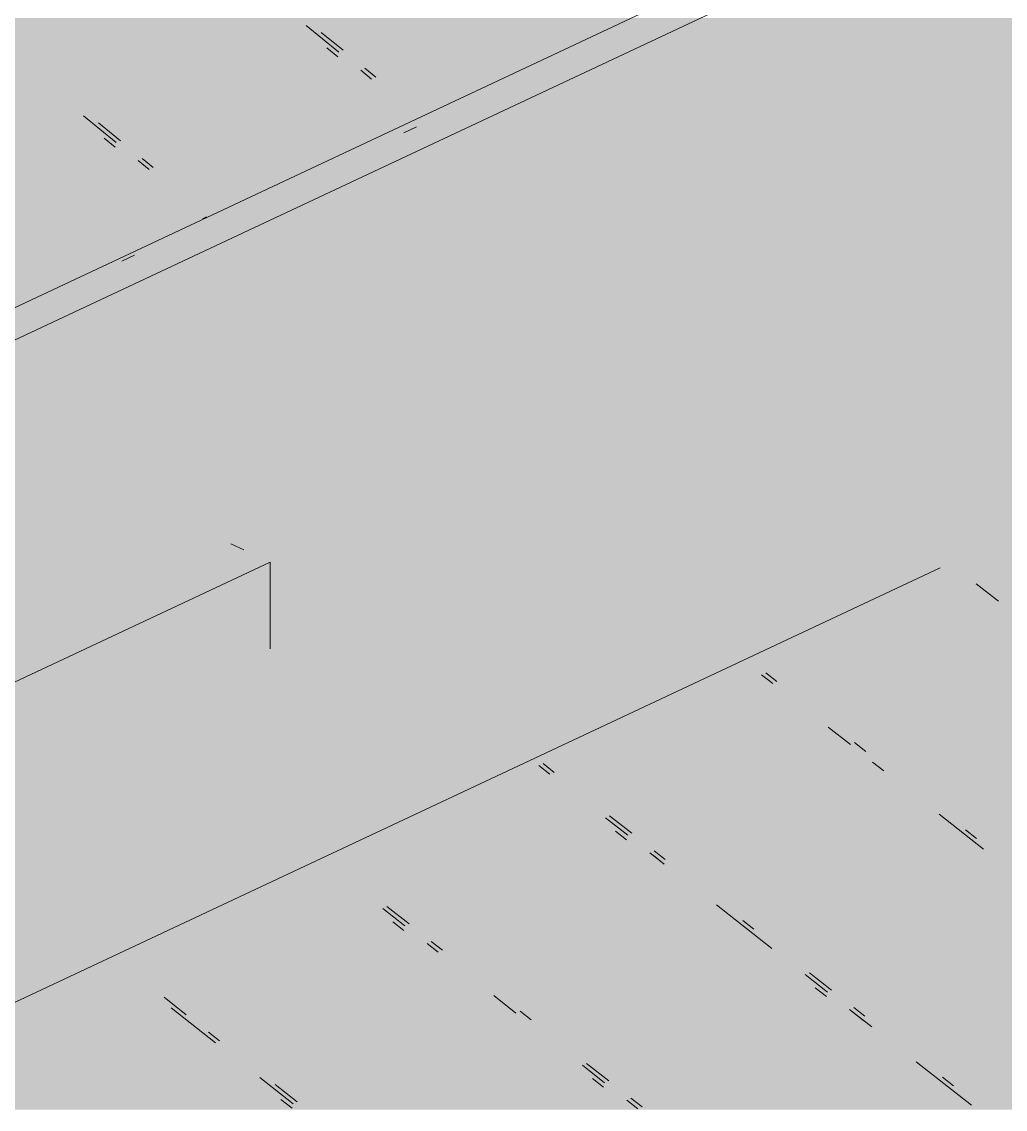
# Paper-space layout '03 3D Building and Roof' of a CAD drawing. Header units: millimetres. Extents: x 5 to 415, y 5 to 292.
# Drawn here: x 275.721 to 278.675, y 76.349 to 79.615 of the extents above; entities that cross this region are included whole.
import ezdxf

# ---------------------------------------------------------------- set-up
doc = ezdxf.new("R2010")
doc.units = ezdxf.units.MM
doc.layers.add('EXISTING', color=7, linetype='Continuous')
doc.layers.add('IMAGES', color=7, linetype='Continuous')

# ---------------------------------------------------------------- blocks, each defined once
blk = doc.blocks.new('SHEET_03')
at = {"layer": 'EXISTING', "color": 250, "lineweight": 9}
for p, q in [((274.4036, 78.1481), (278.2179, 79.9388)), ((275.2127, 78.4305), (278.2179, 79.8413)), ((276.5752, 79.6041), (276.6735, 79.5233)), ((276.686, 79.5292), (276.6205, 79.583)), ((276.6701, 79.5099), (276.6374, 79.5368)), ((276.7391, 79.4694), (276.7718, 79.4425)), ((276.7843, 79.4484), (276.7515, 79.4753)), ((275.9068, 79.3326), (276.0051, 79.2518)), ((276.0175, 79.2576), (275.952, 79.3115)), ((276.8684, 79.2811), (276.9069, 79.2992)), ((276.0017, 79.2384), (275.9689, 79.2653)), ((276.0706, 79.1979), (276.1033, 79.171)), ((276.1158, 79.1768), (276.0831, 79.2038)), ((276.2638, 79.0229), (276.2763, 79.0288)), ((276.0213, 78.8955), (276.0598, 78.9136)), ((276.3883, 78.0287), (276.3491, 78.0472)), ((275.0931, 77.3469), (276.4668, 77.9919)), ((276.4668, 77.732), (276.4668, 77.9919)), ((274.8189, 76.2568), (278.479, 77.9751)), ((278.5876, 77.9269), (278.6542, 77.8746)), ((277.9891, 77.6333), (277.9558, 77.6594)), ((277.9433, 77.6536), (277.9766, 77.6274)), ((278.1433, 77.4966), (278.2099, 77.4443)), ((278.2557, 77.424), (278.2224, 77.4501)), ((277.2743, 77.3813), (277.3076, 77.3551)), ((277.3201, 77.361), (277.2868, 77.3871)), ((278.2766, 77.392), (278.3099, 77.3658)), ((278.4765, 77.235), (278.6098, 77.1304)), ((277.4742, 77.2243), (277.5409, 77.172)), ((277.5534, 77.1779), (277.4867, 77.2302)), ((277.5378, 77.1583), (277.5045, 77.1845)), ((278.589, 77.1624), (278.5557, 77.1886)), ((277.6075, 77.1197), (277.6409, 77.0935)), ((277.6503, 77.0857), (277.617, 77.1119)), ((277.6533, 77.0994), (277.62, 77.1255)), ((276.8052, 76.952), (276.8718, 76.8997)), ((276.8843, 76.9056), (276.8177, 76.9579)), ((277.8075, 76.9627), (277.9741, 76.8319)), ((276.8688, 76.886), (276.8355, 76.9122)), ((277.92, 76.8901), (277.8866, 76.9163)), ((276.9385, 76.8474), (276.9718, 76.8212)), ((276.9843, 76.8271), (276.951, 76.8532)), ((278.0741, 76.7535), (278.1408, 76.7011)), ((278.1532, 76.707), (278.0866, 76.7593)), ((278.1377, 76.6874), (278.1044, 76.7136)), ((276.2153, 76.6333), (276.1486, 76.6856)), ((277.1385, 76.6904), (277.2051, 76.6381)), ((276.1695, 76.6536), (276.3028, 76.5489)), ((277.2509, 76.6178), (277.2176, 76.644)), ((278.2074, 76.6488), (278.2741, 76.5965)), ((278.2532, 76.6285), (278.2199, 76.6547)), ((278.2502, 76.6148), (278.2168, 76.641)), ((276.3153, 76.5548), (276.2819, 76.581)), ((277.4051, 76.4812), (277.4717, 76.4288)), ((277.4842, 76.4347), (277.4176, 76.487)), ((278.4074, 76.4919), (278.574, 76.3611)), ((276.4361, 76.4443), (276.5361, 76.3658)), ((276.5486, 76.3717), (276.4819, 76.424)), ((277.4687, 76.4152), (277.4353, 76.4413)), ((278.5198, 76.4192), (278.4865, 76.4454)), ((277.5842, 76.3562), (277.5509, 76.3824)), ((276.533, 76.3521), (276.4997, 76.3783)), ((277.5384, 76.3765), (277.5717, 76.3504))]:
    blk.add_line(p, q, dxfattribs=at)
at = {"layer": 'IMAGES', "color": 7}
for points in [[(275.5545, 79.5295), (275.7473, 79.5295), (275.5545, 79.6259), (275.7473, 79.6259)], [(275.7473, 79.5295), (275.8436, 79.5295), (275.7473, 79.6259), (275.8436, 79.6259)], [(275.8436, 79.5295), (276.5182, 79.5295), (275.8436, 79.6259), (276.5182, 79.6259)], [(276.5182, 79.5295), (276.7109, 79.5295), (276.5182, 79.6259), (276.7109, 79.6259)], [(276.7109, 79.5295), (276.8073, 79.5295), (276.7109, 79.6259), (276.8073, 79.6259)], [(276.8073, 79.5295), (276.9036, 79.5295), (276.8073, 79.6259), (276.9036, 79.6259)], [(276.9036, 79.5295), (277.1927, 79.5295), (276.9036, 79.6259), (277.1927, 79.6259)], [(277.1927, 79.5295), (277.2891, 79.5295), (277.1927, 79.6259), (277.2891, 79.6259)], [(277.2891, 79.5295), (277.3855, 79.5295), (277.2891, 79.6259), (277.3855, 79.6259)], [(277.3855, 79.5295), (277.4818, 79.5295), (277.3855, 79.6259), (277.4818, 79.6259)], [(277.4818, 79.5295), (277.5782, 79.5295), (277.4818, 79.6259), (277.5782, 79.6259)], [(277.5782, 79.5295), (277.6745, 79.5295), (277.5782, 79.6259), (277.6745, 79.6259)], [(277.6745, 79.5295), (277.8673, 79.5295), (277.6745, 79.6259), (277.8673, 79.6259)], [(277.8673, 79.5295), (277.9636, 79.5295), (277.8673, 79.6259), (277.9636, 79.6259)], [(277.9636, 79.5295), (278.1564, 79.5295), (277.9636, 79.6259), (278.1564, 79.6259)], [(278.1564, 79.5295), (281.4327, 79.5295), (278.1564, 79.6259), (281.4327, 79.6259)], [(275.6509, 79.4331), (275.7473, 79.4331), (275.6509, 79.5295), (275.7473, 79.5295)], [(275.7473, 79.4331), (275.8436, 79.4331), (275.7473, 79.5295), (275.8436, 79.5295)], [(275.8436, 79.4331), (275.94, 79.4331), (275.8436, 79.5295), (275.94, 79.5295)], [(275.94, 79.4331), (276.5182, 79.4331), (275.94, 79.5295), (276.5182, 79.5295)], [(276.5182, 79.4331), (276.6145, 79.4331), (276.5182, 79.5295), (276.6145, 79.5295)], [(276.6145, 79.4331), (276.8073, 79.4331), (276.6145, 79.5295), (276.8073, 79.5295)], [(276.8073, 79.4331), (276.9036, 79.4331), (276.8073, 79.5295), (276.9036, 79.5295)], [(276.9036, 79.4331), (277, 79.4331), (276.9036, 79.5295), (277, 79.5295)], [(277, 79.4331), (277.0964, 79.4331), (277, 79.5295), (277.0964, 79.5295)], [(277.0964, 79.4331), (277.2891, 79.4331), (277.0964, 79.5295), (277.2891, 79.5295)], [(277.2891, 79.3367), (277.3855, 79.3367), (277.2891, 79.5295), (277.3855, 79.5295)], [(277.3855, 79.4331), (277.5782, 79.4331), (277.3855, 79.5295), (277.5782, 79.5295)], [(277.5782, 79.4331), (277.6745, 79.4331), (277.5782, 79.5295), (277.6745, 79.5295)], [(277.6745, 79.4331), (277.7709, 79.4331), (277.6745, 79.5295), (277.7709, 79.5295)], [(277.7709, 79.4331), (277.9636, 79.4331), (277.7709, 79.5295), (277.9636, 79.5295)], [(277.9636, 79.4331), (281.24, 79.4331), (277.9636, 79.5295), (281.24, 79.5295)], [(275.6509, 79.3367), (275.7473, 79.3367), (275.6509, 79.4331), (275.7473, 79.4331)], [(275.7473, 79.3367), (275.94, 79.3367), (275.7473, 79.4331), (275.94, 79.4331)], [(275.94, 79.3367), (276.0364, 79.3367), (275.94, 79.4331), (276.0364, 79.4331)], [(276.0364, 79.3367), (276.1327, 79.3367), (276.0364, 79.4331), (276.1327, 79.4331)], [(276.1327, 79.3367), (276.5182, 79.3367), (276.1327, 79.4331), (276.5182, 79.4331)], [(276.5182, 79.3367), (276.7109, 79.3367), (276.5182, 79.4331), (276.7109, 79.4331)], [(276.7109, 79.3367), (276.8073, 79.3367), (276.7109, 79.4331), (276.8073, 79.4331)], [(276.8073, 79.2403), (276.9036, 79.2403), (276.8073, 79.4331), (276.9036, 79.4331)], [(276.9036, 79.3367), (277, 79.3367), (276.9036, 79.4331), (277, 79.4331)], [(277, 79.3367), (277.0964, 79.3367), (277, 79.4331), (277.0964, 79.4331)], [(277.0964, 79.3367), (277.1927, 79.3367), (277.0964, 79.4331), (277.1927, 79.4331)], [(277.1927, 79.3367), (277.2891, 79.3367), (277.1927, 79.4331), (277.2891, 79.4331)], [(277.3855, 79.3367), (277.5782, 79.3367), (277.3855, 79.4331), (277.5782, 79.4331)], [(277.5782, 79.3367), (277.7709, 79.3367), (277.5782, 79.4331), (277.7709, 79.4331)], [(277.7709, 79.3367), (281.0473, 79.3367), (277.7709, 79.4331), (281.0473, 79.4331)], [(275.2655, 79.2403), (275.7473, 79.2403), (275.2655, 79.3367), (275.7473, 79.3367)], [(275.7473, 79.2403), (275.8436, 79.2403), (275.7473, 79.3367), (275.8436, 79.3367)], [(275.8436, 79.2403), (276.0364, 79.2403), (275.8436, 79.3367), (276.0364, 79.3367)], [(276.0364, 79.2403), (276.1327, 79.2403), (276.0364, 79.3367), (276.1327, 79.3367)], [(276.1327, 79.2403), (276.2291, 79.2403), (276.1327, 79.3367), (276.2291, 79.3367)], [(276.2291, 79.2403), (276.4218, 79.2403), (276.2291, 79.3367), (276.4218, 79.3367)], [(276.4218, 79.2403), (276.5182, 79.2403), (276.4218, 79.3367), (276.5182, 79.3367)], [(276.5182, 79.2403), (276.6145, 79.2403), (276.5182, 79.3367), (276.6145, 79.3367)], [(276.6145, 79.2403), (276.7109, 79.2403), (276.6145, 79.3367), (276.7109, 79.3367)], [(276.7109, 79.2403), (276.8073, 79.2403), (276.7109, 79.3367), (276.8073, 79.3367)], [(276.9036, 79.1439), (277, 79.1439), (276.9036, 79.3367), (277, 79.3367)], [(277, 79.2403), (277.0964, 79.2403), (277, 79.3367), (277.0964, 79.3367)], [(277.0964, 79.2403), (277.1927, 79.2403), (277.0964, 79.3367), (277.1927, 79.3367)], [(277.1927, 79.2403), (277.2891, 79.2403), (277.1927, 79.3367), (277.2891, 79.3367)], [(277.2891, 79.2403), (277.3855, 79.2403), (277.2891, 79.3367), (277.3855, 79.3367)], [(277.3855, 79.2403), (277.5782, 79.2403), (277.3855, 79.3367), (277.5782, 79.3367)], [(277.5782, 79.2403), (280.8545, 79.2403), (277.5782, 79.3367), (280.8545, 79.3367)], [(275.3618, 79.1439), (275.8436, 79.1439), (275.3618, 79.2403), (275.8436, 79.2403)], [(275.8436, 79.1439), (275.94, 79.1439), (275.8436, 79.2403), (275.94, 79.2403)], [(275.94, 79.1439), (276.0364, 79.1439), (275.94, 79.2403), (276.0364, 79.2403)], [(276.0364, 79.1439), (276.1327, 79.1439), (276.0364, 79.2403), (276.1327, 79.2403)], [(276.1327, 79.1439), (276.2291, 79.1439), (276.1327, 79.2403), (276.2291, 79.2403)], [(276.2291, 79.1439), (276.3255, 79.1439), (276.2291, 79.2403), (276.3255, 79.2403)], [(276.3255, 79.1439), (276.4218, 79.1439), (276.3255, 79.2403), (276.4218, 79.2403)], [(276.4218, 79.1439), (276.5182, 79.1439), (276.4218, 79.2403), (276.5182, 79.2403)], [(276.5182, 79.1439), (276.6145, 79.1439), (276.5182, 79.2403), (276.6145, 79.2403)], [(276.6145, 79.1439), (276.7109, 79.1439), (276.6145, 79.2403), (276.7109, 79.2403)], [(276.7109, 79.0475), (276.8073, 79.0475), (276.7109, 79.2403), (276.8073, 79.2403)], [(276.8073, 79.1439), (276.9036, 79.1439), (276.8073, 79.2403), (276.9036, 79.2403)], [(277, 79.1439), (277.0964, 79.1439), (277, 79.2403), (277.0964, 79.2403)], [(277.0964, 79.1439), (277.2891, 79.1439), (277.0964, 79.2403), (277.2891, 79.2403)], [(277.2891, 79.1439), (280.5655, 79.1439), (277.2891, 79.2403), (280.5655, 79.2403)], [(275.4582, 79.0475), (275.94, 79.0475), (275.4582, 79.1439), (275.94, 79.1439)], [(275.94, 79.0475), (276.0364, 79.0475), (275.94, 79.1439), (276.0364, 79.1439)], [(276.0364, 79.0475), (276.1327, 79.0475), (276.0364, 79.1439), (276.1327, 79.1439)], [(276.1327, 79.0475), (276.2291, 79.0475), (276.1327, 79.1439), (276.2291, 79.1439)], [(276.2291, 79.0475), (276.3255, 79.0475), (276.2291, 79.1439), (276.3255, 79.1439)], [(276.3255, 79.0475), (276.4218, 79.0475), (276.3255, 79.1439), (276.4218, 79.1439)], [(276.4218, 79.0475), (276.5182, 79.0475), (276.4218, 79.1439), (276.5182, 79.1439)], [(276.5182, 79.0475), (276.6145, 79.0475), (276.5182, 79.1439), (276.6145, 79.1439)], [(276.6145, 79.0475), (276.7109, 79.0475), (276.6145, 79.1439), (276.7109, 79.1439)], [(276.8073, 79.0475), (276.9036, 79.0475), (276.8073, 79.1439), (276.9036, 79.1439)], [(276.9036, 79.0475), (277, 79.0475), (276.9036, 79.1439), (277, 79.1439)], [(277, 79.0475), (277.0964, 79.0475), (277, 79.1439), (277.0964, 79.1439)], [(277.0964, 79.0475), (280.4691, 79.0475), (277.0964, 79.1439), (280.4691, 79.1439)], [(275.5545, 78.9511), (275.7473, 78.9511), (275.5545, 79.0475), (275.7473, 79.0475)], [(275.7473, 78.9511), (275.94, 78.9511), (275.7473, 79.0475), (275.94, 79.0475)], [(275.94, 78.9511), (276.0364, 78.9511), (275.94, 79.0475), (276.0364, 79.0475)], [(276.0364, 78.9511), (276.1327, 78.9511), (276.0364, 79.0475), (276.1327, 79.0475)], [(276.1327, 78.9511), (276.3255, 78.9511), (276.1327, 79.0475), (276.3255, 79.0475)], [(276.3255, 78.9511), (276.5182, 78.9511), (276.3255, 79.0475), (276.5182, 79.0475)], [(276.5182, 78.9511), (276.6145, 78.9511), (276.5182, 79.0475), (276.6145, 79.0475)], [(276.6145, 78.9511), (276.7109, 78.9511), (276.6145, 79.0475), (276.7109, 79.0475)], [(276.7109, 78.9511), (276.9036, 78.9511), (276.7109, 79.0475), (276.9036, 79.0475)], [(276.9036, 78.9511), (277, 78.9511), (276.9036, 79.0475), (277, 79.0475)], [(277, 78.9511), (280.0836, 78.9511), (277, 79.0475), (280.0836, 79.0475)], [(275.5545, 78.8547), (275.7473, 78.8547), (275.5545, 78.9511), (275.7473, 78.9511)], [(275.7473, 78.8547), (275.8436, 78.8547), (275.7473, 78.9511), (275.8436, 78.9511)], [(275.8436, 78.8547), (275.94, 78.8547), (275.8436, 78.9511), (275.94, 78.9511)], [(275.94, 78.8547), (276.0364, 78.8547), (275.94, 78.9511), (276.0364, 78.9511)], [(276.0364, 78.8547), (276.1327, 78.8547), (276.0364, 78.9511), (276.1327, 78.9511)], [(276.1327, 78.8547), (276.3255, 78.8547), (276.1327, 78.9511), (276.3255, 78.9511)], [(276.3255, 78.8547), (276.4218, 78.8547), (276.3255, 78.9511), (276.4218, 78.9511)], [(276.4218, 78.8547), (276.5182, 78.8547), (276.4218, 78.9511), (276.5182, 78.9511)], [(276.5182, 78.8547), (276.6145, 78.8547), (276.5182, 78.9511), (276.6145, 78.9511)], [(276.6145, 78.8547), (276.7109, 78.8547), (276.6145, 78.9511), (276.7109, 78.9511)], [(276.7109, 78.8547), (280.0836, 78.8547), (276.7109, 78.9511), (280.0836, 78.9511)], [(275.5545, 78.7583), (275.7473, 78.7583), (275.5545, 78.8547), (275.7473, 78.8547)], [(275.7473, 78.7583), (275.8436, 78.7583), (275.7473, 78.8547), (275.8436, 78.8547)], [(275.8436, 78.7583), (275.94, 78.7583), (275.8436, 78.8547), (275.94, 78.8547)], [(275.94, 78.7583), (276.1327, 78.7583), (275.94, 78.8547), (276.1327, 78.8547)], [(276.1327, 78.7583), (276.2291, 78.7583), (276.1327, 78.8547), (276.2291, 78.8547)], [(276.2291, 78.7583), (276.5182, 78.7583), (276.2291, 78.8547), (276.5182, 78.8547)], [(276.5182, 78.7583), (276.6145, 78.7583), (276.5182, 78.8547), (276.6145, 78.8547)], [(276.6145, 78.7583), (279.9873, 78.7583), (276.6145, 78.8547), (279.9873, 78.8547)], [(275.6509, 78.6619), (275.7473, 78.6619), (275.6509, 78.7583), (275.7473, 78.7583)], [(275.7473, 78.6619), (275.8436, 78.6619), (275.7473, 78.7583), (275.8436, 78.7583)], [(275.8436, 78.6619), (275.94, 78.6619), (275.8436, 78.7583), (275.94, 78.7583)], [(275.94, 78.6619), (276.0364, 78.6619), (275.94, 78.7583), (276.0364, 78.7583)], [(276.0364, 78.6619), (276.1327, 78.6619), (276.0364, 78.7583), (276.1327, 78.7583)], [(276.1327, 78.6619), (276.2291, 78.6619), (276.1327, 78.7583), (276.2291, 78.7583)], [(276.2291, 78.6619), (276.3255, 78.6619), (276.2291, 78.7583), (276.3255, 78.7583)], [(276.3255, 78.6619), (279.5055, 78.6619), (276.3255, 78.7583), (279.5055, 78.7583)], [(275.6509, 78.5655), (275.7473, 78.5655), (275.6509, 78.6619), (275.7473, 78.6619)], [(275.7473, 78.5655), (275.8436, 78.5655), (275.7473, 78.6619), (275.8436, 78.6619)], [(275.8436, 78.5655), (275.94, 78.5655), (275.8436, 78.6619), (275.94, 78.6619)], [(275.94, 78.5655), (276.1327, 78.5655), (275.94, 78.6619), (276.1327, 78.6619)], [(276.1327, 78.5655), (276.2291, 78.5655), (276.1327, 78.6619), (276.2291, 78.6619)], [(276.2291, 78.5655), (279.5055, 78.5655), (276.2291, 78.6619), (279.5055, 78.6619)], [(275.6509, 78.4691), (275.7473, 78.4691), (275.6509, 78.5655), (275.7473, 78.5655)], [(275.7473, 78.4691), (275.8436, 78.4691), (275.7473, 78.5655), (275.8436, 78.5655)], [(275.8436, 78.4691), (279.12, 78.4691), (275.8436, 78.5655), (279.12, 78.5655)], [(275.6509, 78.3727), (275.7473, 78.3727), (275.6509, 78.4691), (275.7473, 78.4691)], [(275.7473, 78.3727), (275.94, 78.3727), (275.7473, 78.4691), (275.94, 78.4691)], [(275.94, 78.3727), (278.9273, 78.3727), (275.94, 78.4691), (278.9273, 78.4691)], [(275.6509, 78.2763), (275.7473, 78.2763), (275.6509, 78.3727), (275.7473, 78.3727)], [(275.7473, 78.2763), (275.8436, 78.2763), (275.7473, 78.3727), (275.8436, 78.3727)], [(275.8436, 78.2763), (275.94, 78.2763), (275.8436, 78.3727), (275.94, 78.3727)], [(275.94, 78.2763), (276.1327, 78.2763), (275.94, 78.3727), (276.1327, 78.3727)], [(276.1327, 78.2763), (276.2291, 78.2763), (276.1327, 78.3727), (276.2291, 78.3727)], [(276.2291, 78.2763), (278.7345, 78.2763), (276.2291, 78.3727), (278.7345, 78.3727)], [(275.2655, 78.1799), (275.94, 78.1799), (275.2655, 78.2763), (275.94, 78.2763)], [(275.94, 78.1799), (276.0364, 78.1799), (275.94, 78.2763), (276.0364, 78.2763)], [(276.0364, 78.1799), (276.1327, 78.1799), (276.0364, 78.2763), (276.1327, 78.2763)], [(276.1327, 78.1799), (276.2291, 78.1799), (276.1327, 78.2763), (276.2291, 78.2763)], [(276.2291, 78.1799), (276.3255, 78.1799), (276.2291, 78.2763), (276.3255, 78.2763)], [(276.3255, 78.1799), (278.5418, 78.1799), (276.3255, 78.2763), (278.5418, 78.2763)], [(278.5418, 78.1799), (278.7345, 78.1799), (278.5418, 78.2763), (278.7345, 78.2763)], [(275.2655, 78.0835), (276.1327, 78.0835), (275.2655, 78.1799), (276.1327, 78.1799)], [(276.1327, 78.0835), (276.2291, 78.0835), (276.1327, 78.1799), (276.2291, 78.1799)], [(276.2291, 78.0835), (276.3255, 78.0835), (276.2291, 78.1799), (276.3255, 78.1799)], [(276.3255, 78.0835), (276.5182, 78.0835), (276.3255, 78.1799), (276.5182, 78.1799)], [(276.5182, 78.0835), (276.6145, 78.0835), (276.5182, 78.1799), (276.6145, 78.1799)], [(276.6145, 78.0835), (278.4455, 78.0835), (276.6145, 78.1799), (278.4455, 78.1799)], [(278.4455, 78.0835), (278.5418, 78.0835), (278.4455, 78.1799), (278.5418, 78.1799)], [(278.5418, 78.0835), (278.6382, 78.0835), (278.5418, 78.1799), (278.6382, 78.1799)], [(278.6382, 78.0835), (278.7345, 78.0835), (278.6382, 78.1799), (278.7345, 78.1799)], [(275.2655, 77.9871), (276.3255, 77.9871), (275.2655, 78.0835), (276.3255, 78.0835)], [(276.3255, 77.9871), (276.4218, 77.9871), (276.3255, 78.0835), (276.4218, 78.0835)], [(276.4218, 77.9871), (276.5182, 77.9871), (276.4218, 78.0835), (276.5182, 78.0835)], [(276.5182, 77.9871), (276.6145, 77.9871), (276.5182, 78.0835), (276.6145, 78.0835)], [(276.6145, 77.9871), (278.1564, 77.9871), (276.6145, 78.0835), (278.1564, 78.0835)], [(278.1564, 77.9871), (278.2527, 77.9871), (278.1564, 78.0835), (278.2527, 78.0835)], [(278.2527, 77.9871), (278.4455, 77.9871), (278.2527, 78.0835), (278.4455, 78.0835)], [(278.4455, 77.9871), (278.6382, 77.9871), (278.4455, 78.0835), (278.6382, 78.0835)], [(278.6382, 77.8907), (278.7345, 77.8907), (278.6382, 78.0835), (278.7345, 78.0835)], [(275.1691, 77.8907), (276.5182, 77.8907), (275.1691, 77.9871), (276.5182, 77.9871)], [(276.5182, 77.6979), (276.6145, 77.6979), (276.5182, 77.9871), (276.6145, 77.9871)], [(276.6145, 77.6015), (276.7109, 77.6015), (276.6145, 77.9871), (276.7109, 77.9871)], [(276.7109, 77.8907), (278.06, 77.8907), (276.7109, 77.9871), (278.06, 77.9871)], [(278.06, 77.8907), (278.1564, 77.8907), (278.06, 77.9871), (278.1564, 77.9871)], [(278.1564, 77.8907), (278.2527, 77.8907), (278.1564, 77.9871), (278.2527, 77.9871)], [(278.2527, 77.8907), (278.3491, 77.8907), (278.2527, 77.9871), (278.3491, 77.9871)], [(278.3491, 77.8907), (278.4455, 77.8907), (278.3491, 77.9871), (278.4455, 77.9871)], [(278.4455, 77.8907), (278.5418, 77.8907), (278.4455, 77.9871), (278.5418, 77.9871)], [(278.5418, 77.8907), (278.6382, 77.8907), (278.5418, 77.9871), (278.6382, 77.9871)], [(274.0127, 77.6979), (276.5182, 77.6979), (274.0127, 77.8907), (276.5182, 77.8907)], [(276.7109, 77.7943), (277.6745, 77.7943), (276.7109, 77.8907), (277.6745, 77.8907)], [(277.6745, 77.7943), (277.7709, 77.7943), (277.6745, 77.8907), (277.7709, 77.8907)], [(277.7709, 77.7943), (277.8673, 77.7943), (277.7709, 77.8907), (277.8673, 77.8907)], [(277.8673, 77.7943), (277.9636, 77.7943), (277.8673, 77.8907), (277.9636, 77.8907)], [(277.9636, 77.7943), (278.06, 77.7943), (277.9636, 77.8907), (278.06, 77.8907)], [(278.06, 77.7943), (278.1564, 77.7943), (278.06, 77.8907), (278.1564, 77.8907)], [(278.1564, 77.7943), (278.2527, 77.7943), (278.1564, 77.8907), (278.2527, 77.8907)], [(278.2527, 77.7943), (278.3491, 77.7943), (278.2527, 77.8907), (278.3491, 77.8907)], [(278.3491, 77.7943), (278.4455, 77.7943), (278.3491, 77.8907), (278.4455, 77.8907)], [(278.4455, 77.7943), (278.5418, 77.7943), (278.4455, 77.8907), (278.5418, 77.8907)], [(278.5418, 77.7943), (278.6382, 77.7943), (278.5418, 77.8907), (278.6382, 77.8907)], [(278.6382, 77.7943), (278.7345, 77.7943), (278.6382, 77.8907), (278.7345, 77.8907)], [(276.7109, 77.6979), (277.5782, 77.6979), (276.7109, 77.7943), (277.5782, 77.7943)], [(277.5782, 77.6979), (277.6745, 77.6979), (277.5782, 77.7943), (277.6745, 77.7943)], [(277.6745, 77.6015), (277.7709, 77.6015), (277.6745, 77.7943), (277.7709, 77.7943)], [(277.7709, 77.6979), (277.8673, 77.6979), (277.7709, 77.7943), (277.8673, 77.7943)], [(277.8673, 77.6979), (277.9636, 77.6979), (277.8673, 77.7943), (277.9636, 77.7943)], [(277.9636, 77.6979), (278.06, 77.6979), (277.9636, 77.7943), (278.06, 77.7943)], [(278.06, 77.6979), (278.1564, 77.6979), (278.06, 77.7943), (278.1564, 77.7943)], [(278.1564, 77.6979), (278.2527, 77.6979), (278.1564, 77.7943), (278.2527, 77.7943)], [(278.2527, 77.6979), (278.3491, 77.6979), (278.2527, 77.7943), (278.3491, 77.7943)], [(278.3491, 77.6979), (278.4455, 77.6979), (278.3491, 77.7943), (278.4455, 77.7943)], [(278.4455, 77.6979), (278.6382, 77.6979), (278.4455, 77.7943), (278.6382, 77.7943)], [(278.6382, 77.6979), (278.7345, 77.6979), (278.6382, 77.7943), (278.7345, 77.7943)], [(273.82, 77.6015), (276.4218, 77.6015), (273.82, 77.6979), (276.4218, 77.6979)], [(276.4218, 77.6015), (276.5182, 77.6015), (276.4218, 77.6979), (276.5182, 77.6979)], [(276.5182, 77.6015), (276.6145, 77.6015), (276.5182, 77.6979), (276.6145, 77.6979)], [(276.7109, 77.6015), (277.2891, 77.6015), (276.7109, 77.6979), (277.2891, 77.6979)], [(277.2891, 77.6015), (277.4818, 77.6015), (277.2891, 77.6979), (277.4818, 77.6979)], [(277.4818, 77.6015), (277.5782, 77.6015), (277.4818, 77.6979), (277.5782, 77.6979)], [(277.5782, 77.6015), (277.6745, 77.6015), (277.5782, 77.6979), (277.6745, 77.6979)], [(277.7709, 77.6015), (277.8673, 77.6015), (277.7709, 77.6979), (277.8673, 77.6979)], [(277.8673, 77.6015), (277.9636, 77.6015), (277.8673, 77.6979), (277.9636, 77.6979)], [(277.9636, 77.6015), (278.06, 77.6015), (277.9636, 77.6979), (278.06, 77.6979)], [(278.06, 77.6015), (278.2527, 77.6015), (278.06, 77.6979), (278.2527, 77.6979)], [(278.2527, 77.6015), (278.6382, 77.6015), (278.2527, 77.6979), (278.6382, 77.6979)], [(278.6382, 77.6015), (278.7345, 77.6015), (278.6382, 77.6979), (278.7345, 77.6979)], [(274.1091, 77.5051), (276.0364, 77.5051), (274.1091, 77.6015), (276.0364, 77.6015)], [(276.0364, 77.5051), (276.1327, 77.5051), (276.0364, 77.6015), (276.1327, 77.6015)], [(276.1327, 77.5051), (276.2291, 77.5051), (276.1327, 77.6015), (276.2291, 77.6015)], [(276.2291, 77.5051), (276.4218, 77.5051), (276.2291, 77.6015), (276.4218, 77.6015)], [(276.4218, 77.5051), (276.6145, 77.5051), (276.4218, 77.6015), (276.6145, 77.6015)], [(276.6145, 77.5051), (277.1927, 77.5051), (276.6145, 77.6015), (277.1927, 77.6015)], [(277.1927, 77.5051), (277.2891, 77.5051), (277.1927, 77.6015), (277.2891, 77.6015)], [(277.2891, 77.5051), (277.3855, 77.5051), (277.2891, 77.6015), (277.3855, 77.6015)], [(277.3855, 77.5051), (277.5782, 77.5051), (277.3855, 77.6015), (277.5782, 77.6015)], [(277.5782, 77.5051), (277.6745, 77.5051), (277.5782, 77.6015), (277.6745, 77.6015)], [(277.6745, 77.5051), (277.7709, 77.5051), (277.6745, 77.6015), (277.7709, 77.6015)], [(277.7709, 77.5051), (277.9636, 77.5051), (277.7709, 77.6015), (277.9636, 77.6015)], [(277.9636, 77.5051), (278.06, 77.5051), (277.9636, 77.6015), (278.06, 77.6015)], [(278.06, 77.5051), (278.1564, 77.5051), (278.06, 77.6015), (278.1564, 77.6015)], [(278.1564, 77.5051), (278.2527, 77.5051), (278.1564, 77.6015), (278.2527, 77.6015)], [(278.2527, 77.5051), (278.8309, 77.5051), (278.2527, 77.6015), (278.8309, 77.6015)], [(274.3018, 77.4087), (275.94, 77.4087), (274.3018, 77.5051), (275.94, 77.5051)], [(275.94, 77.4087), (276.0364, 77.4087), (275.94, 77.5051), (276.0364, 77.5051)], [(276.0364, 77.4087), (276.4218, 77.4087), (276.0364, 77.5051), (276.4218, 77.5051)], [(276.4218, 77.4087), (276.8073, 77.4087), (276.4218, 77.5051), (276.8073, 77.5051)], [(276.8073, 77.4087), (276.9036, 77.4087), (276.8073, 77.5051), (276.9036, 77.5051)], [(276.9036, 77.4087), (277, 77.4087), (276.9036, 77.5051), (277, 77.5051)], [(277, 77.4087), (277.0964, 77.4087), (277, 77.5051), (277.0964, 77.5051)], [(277.0964, 77.4087), (277.1927, 77.4087), (277.0964, 77.5051), (277.1927, 77.5051)], [(277.1927, 77.4087), (277.2891, 77.4087), (277.1927, 77.5051), (277.2891, 77.5051)], [(277.2891, 77.4087), (277.3855, 77.4087), (277.2891, 77.5051), (277.3855, 77.5051)], [(277.3855, 77.4087), (277.4818, 77.4087), (277.3855, 77.5051), (277.4818, 77.5051)], [(277.4818, 77.4087), (277.5782, 77.4087), (277.4818, 77.5051), (277.5782, 77.5051)], [(277.5782, 77.4087), (277.6745, 77.4087), (277.5782, 77.5051), (277.6745, 77.5051)], [(277.6745, 77.4087), (277.7709, 77.4087), (277.6745, 77.5051), (277.7709, 77.5051)], [(277.7709, 77.4087), (277.8673, 77.4087), (277.7709, 77.5051), (277.8673, 77.5051)], [(277.8673, 77.4087), (277.9636, 77.4087), (277.8673, 77.5051), (277.9636, 77.5051)], [(277.9636, 77.4087), (278.06, 77.4087), (277.9636, 77.5051), (278.06, 77.5051)], [(278.06, 77.4087), (278.1564, 77.4087), (278.06, 77.5051), (278.1564, 77.5051)], [(278.1564, 77.4087), (278.2527, 77.4087), (278.1564, 77.5051), (278.2527, 77.5051)], [(278.2527, 77.4087), (278.3491, 77.4087), (278.2527, 77.5051), (278.3491, 77.5051)], [(278.3491, 77.4087), (278.4455, 77.4087), (278.3491, 77.5051), (278.4455, 77.5051)], [(278.4455, 77.4087), (278.9273, 77.4087), (278.4455, 77.5051), (278.9273, 77.5051)], [(274.4945, 77.3123), (275.7473, 77.3123), (274.4945, 77.4087), (275.7473, 77.4087)], [(275.7473, 77.3123), (275.8436, 77.3123), (275.7473, 77.4087), (275.8436, 77.4087)], [(275.8436, 77.3123), (275.94, 77.3123), (275.8436, 77.4087), (275.94, 77.4087)], [(275.94, 77.3123), (276.0364, 77.3123), (275.94, 77.4087), (276.0364, 77.4087)], [(276.0364, 77.3123), (276.1327, 77.3123), (276.0364, 77.4087), (276.1327, 77.4087)], [(276.1327, 77.3123), (276.7109, 77.3123), (276.1327, 77.4087), (276.7109, 77.4087)], [(276.7109, 77.3123), (276.8073, 77.3123), (276.7109, 77.4087), (276.8073, 77.4087)], [(276.8073, 77.3123), (276.9036, 77.3123), (276.8073, 77.4087), (276.9036, 77.4087)], [(276.9036, 77.3123), (277, 77.3123), (276.9036, 77.4087), (277, 77.4087)], [(277, 77.3123), (277.0964, 77.3123), (277, 77.4087), (277.0964, 77.4087)], [(277.0964, 77.3123), (277.1927, 77.3123), (277.0964, 77.4087), (277.1927, 77.4087)], [(277.1927, 77.3123), (277.2891, 77.3123), (277.1927, 77.4087), (277.2891, 77.4087)], [(277.2891, 77.3123), (277.4818, 77.3123), (277.2891, 77.4087), (277.4818, 77.4087)], [(277.4818, 77.3123), (277.5782, 77.3123), (277.4818, 77.4087), (277.5782, 77.4087)], [(277.5782, 77.3123), (277.6745, 77.3123), (277.5782, 77.4087), (277.6745, 77.4087)], [(277.6745, 77.3123), (278.06, 77.3123), (277.6745, 77.4087), (278.06, 77.4087)], [(278.06, 77.3123), (278.1564, 77.3123), (278.06, 77.4087), (278.1564, 77.4087)], [(278.1564, 77.3123), (278.2527, 77.3123), (278.1564, 77.4087), (278.2527, 77.4087)], [(278.2527, 77.3123), (278.3491, 77.3123), (278.2527, 77.4087), (278.3491, 77.4087)], [(278.3491, 77.3123), (278.4455, 77.3123), (278.3491, 77.4087), (278.4455, 77.4087)], [(278.4455, 77.3123), (278.5418, 77.3123), (278.4455, 77.4087), (278.5418, 77.4087)], [(278.5418, 77.3123), (278.6382, 77.3123), (278.5418, 77.4087), (278.6382, 77.4087)], [(278.6382, 77.3123), (279.0236, 77.3123), (278.6382, 77.4087), (279.0236, 77.4087)], [(275.6509, 77.2159), (275.7473, 77.2159), (275.6509, 77.3123), (275.7473, 77.3123)], [(275.7473, 77.2159), (275.94, 77.2159), (275.7473, 77.3123), (275.94, 77.3123)], [(275.94, 77.2159), (276.0364, 77.2159), (275.94, 77.3123), (276.0364, 77.3123)], [(276.0364, 77.2159), (276.5182, 77.2159), (276.0364, 77.3123), (276.5182, 77.3123)], [(276.5182, 77.2159), (276.6145, 77.2159), (276.5182, 77.3123), (276.6145, 77.3123)], [(276.6145, 77.2159), (276.7109, 77.2159), (276.6145, 77.3123), (276.7109, 77.3123)], [(276.7109, 77.2159), (276.8073, 77.2159), (276.7109, 77.3123), (276.8073, 77.3123)], [(276.8073, 77.2159), (277, 77.2159), (276.8073, 77.3123), (277, 77.3123)], [(277, 77.2159), (277.0964, 77.2159), (277, 77.3123), (277.0964, 77.3123)], [(277.0964, 77.2159), (277.1927, 77.2159), (277.0964, 77.3123), (277.1927, 77.3123)], [(277.1927, 77.2159), (277.3855, 77.2159), (277.1927, 77.3123), (277.3855, 77.3123)], [(277.3855, 77.2159), (277.4818, 77.2159), (277.3855, 77.3123), (277.4818, 77.3123)], [(277.4818, 77.2159), (277.5782, 77.2159), (277.4818, 77.3123), (277.5782, 77.3123)], [(277.5782, 77.2159), (277.6745, 77.2159), (277.5782, 77.3123), (277.6745, 77.3123)], [(277.6745, 77.2159), (278.1564, 77.2159), (277.6745, 77.3123), (278.1564, 77.3123)], [(278.1564, 77.2159), (278.2527, 77.2159), (278.1564, 77.3123), (278.2527, 77.3123)], [(278.2527, 77.2159), (278.3491, 77.2159), (278.2527, 77.3123), (278.3491, 77.3123)], [(278.3491, 77.2159), (278.5418, 77.2159), (278.3491, 77.3123), (278.5418, 77.3123)], [(278.5418, 77.2159), (278.6382, 77.2159), (278.5418, 77.3123), (278.6382, 77.3123)], [(278.6382, 77.2159), (278.7345, 77.2159), (278.6382, 77.3123), (278.7345, 77.3123)], [(275.6509, 77.1195), (275.7473, 77.1195), (275.6509, 77.2159), (275.7473, 77.2159)], [(275.7473, 77.1195), (276.3255, 77.1195), (275.7473, 77.2159), (276.3255, 77.2159)], [(276.3255, 77.1195), (276.5182, 77.1195), (276.3255, 77.2159), (276.5182, 77.2159)], [(276.5182, 77.1195), (276.7109, 77.1195), (276.5182, 77.2159), (276.7109, 77.2159)], [(276.7109, 77.1195), (276.8073, 77.1195), (276.7109, 77.2159), (276.8073, 77.2159)], [(276.8073, 77.1195), (276.9036, 77.1195), (276.8073, 77.2159), (276.9036, 77.2159)], [(276.9036, 77.1195), (277, 77.1195), (276.9036, 77.2159), (277, 77.2159)], [(277, 77.1195), (277.0964, 77.1195), (277, 77.2159), (277.0964, 77.2159)], [(277.0964, 77.1195), (277.1927, 77.1195), (277.0964, 77.2159), (277.1927, 77.2159)], [(277.1927, 77.1195), (277.2891, 77.1195), (277.1927, 77.2159), (277.2891, 77.2159)], [(277.2891, 77.1195), (277.3855, 77.1195), (277.2891, 77.2159), (277.3855, 77.2159)], [(277.3855, 77.1195), (277.5782, 77.1195), (277.3855, 77.2159), (277.5782, 77.2159)], [(277.5782, 77.0231), (277.6745, 77.0231), (277.5782, 77.2159), (277.6745, 77.2159)], [(277.6745, 77.1195), (277.7709, 77.1195), (277.6745, 77.2159), (277.7709, 77.2159)], [(277.7709, 77.1195), (277.8673, 77.1195), (277.7709, 77.2159), (277.8673, 77.2159)], [(277.8673, 77.1195), (278.3491, 77.1195), (277.8673, 77.2159), (278.3491, 77.2159)], [(278.3491, 77.1195), (278.4455, 77.1195), (278.3491, 77.2159), (278.4455, 77.2159)], [(278.4455, 77.1195), (278.6382, 77.1195), (278.4455, 77.2159), (278.6382, 77.2159)], [(278.6382, 77.1195), (278.7345, 77.1195), (278.6382, 77.2159), (278.7345, 77.2159)], [(275.5545, 77.0231), (276.1327, 77.0231), (275.5545, 77.1195), (276.1327, 77.1195)], [(276.1327, 77.0231), (276.2291, 77.0231), (276.1327, 77.1195), (276.2291, 77.1195)], [(276.2291, 77.0231), (276.3255, 77.0231), (276.2291, 77.1195), (276.3255, 77.1195)], [(276.3255, 77.0231), (276.4218, 77.0231), (276.3255, 77.1195), (276.4218, 77.1195)], [(276.4218, 77.0231), (276.6145, 77.0231), (276.4218, 77.1195), (276.6145, 77.1195)], [(276.6145, 77.0231), (276.7109, 77.0231), (276.6145, 77.1195), (276.7109, 77.1195)], [(276.7109, 77.0231), (276.8073, 77.0231), (276.7109, 77.1195), (276.8073, 77.1195)], [(276.8073, 77.0231), (276.9036, 77.0231), (276.8073, 77.1195), (276.9036, 77.1195)], [(276.9036, 77.0231), (277, 77.0231), (276.9036, 77.1195), (277, 77.1195)], [(277, 77.0231), (277.3855, 77.0231), (277, 77.1195), (277.3855, 77.1195)], [(277.3855, 77.0231), (277.5782, 77.0231), (277.3855, 77.1195), (277.5782, 77.1195)], [(277.6745, 77.0231), (277.7709, 77.0231), (277.6745, 77.1195), (277.7709, 77.1195)], [(277.7709, 77.0231), (277.8673, 77.0231), (277.7709, 77.1195), (277.8673, 77.1195)], [(277.8673, 77.0231), (277.9636, 77.0231), (277.8673, 77.1195), (277.9636, 77.1195)], [(277.9636, 77.0231), (278.4455, 77.0231), (277.9636, 77.1195), (278.4455, 77.1195)], [(278.4455, 77.0231), (278.5418, 77.0231), (278.4455, 77.1195), (278.5418, 77.1195)], [(278.5418, 77.0231), (278.6382, 77.0231), (278.5418, 77.1195), (278.6382, 77.1195)], [(278.6382, 77.0231), (278.7345, 77.0231), (278.6382, 77.1195), (278.7345, 77.1195)], [(275.3618, 76.9267), (275.8436, 76.9267), (275.3618, 77.0231), (275.8436, 77.0231)], [(275.8436, 76.9267), (275.94, 76.9267), (275.8436, 77.0231), (275.94, 77.0231)], [(275.94, 76.9267), (276.0364, 76.9267), (275.94, 77.0231), (276.0364, 77.0231)], [(276.0364, 76.9267), (276.1327, 76.9267), (276.0364, 77.0231), (276.1327, 77.0231)], [(276.1327, 76.9267), (276.2291, 76.9267), (276.1327, 77.0231), (276.2291, 77.0231)], [(276.2291, 76.9267), (276.3255, 76.9267), (276.2291, 77.0231), (276.3255, 77.0231)], [(276.3255, 76.9267), (276.4218, 76.9267), (276.3255, 77.0231), (276.4218, 77.0231)], [(276.4218, 76.9267), (276.5182, 76.9267), (276.4218, 77.0231), (276.5182, 77.0231)], [(276.5182, 76.9267), (276.6145, 76.9267), (276.5182, 77.0231), (276.6145, 77.0231)], [(276.6145, 76.9267), (276.7109, 76.9267), (276.6145, 77.0231), (276.7109, 77.0231)], [(276.7109, 76.9267), (276.8073, 76.9267), (276.7109, 77.0231), (276.8073, 77.0231)], [(276.8073, 76.9267), (276.9036, 76.9267), (276.8073, 77.0231), (276.9036, 77.0231)], [(276.9036, 76.9267), (277, 76.9267), (276.9036, 77.0231), (277, 77.0231)], [(277, 76.9267), (277.5782, 76.9267), (277, 77.0231), (277.5782, 77.0231)], [(277.5782, 76.9267), (277.6745, 76.9267), (277.5782, 77.0231), (277.6745, 77.0231)], [(277.6745, 76.9267), (277.8673, 76.9267), (277.6745, 77.0231), (277.8673, 77.0231)], [(277.8673, 76.9267), (277.9636, 76.9267), (277.8673, 77.0231), (277.9636, 77.0231)], [(277.9636, 76.9267), (278.06, 76.9267), (277.9636, 77.0231), (278.06, 77.0231)], [(278.06, 76.9267), (278.5418, 76.9267), (278.06, 77.0231), (278.5418, 77.0231)], [(278.5418, 76.9267), (278.6382, 76.9267), (278.5418, 77.0231), (278.6382, 77.0231)], [(278.6382, 76.9267), (278.7345, 76.9267), (278.6382, 77.0231), (278.7345, 77.0231)], [(275.6509, 76.8303), (275.7473, 76.8303), (275.6509, 76.9267), (275.7473, 76.9267)], [(275.7473, 76.8303), (275.8436, 76.8303), (275.7473, 76.9267), (275.8436, 76.9267)], [(275.8436, 76.8303), (275.94, 76.8303), (275.8436, 76.9267), (275.94, 76.9267)], [(275.94, 76.8303), (276.0364, 76.8303), (275.94, 76.9267), (276.0364, 76.9267)], [(276.0364, 76.8303), (276.2291, 76.8303), (276.0364, 76.9267), (276.2291, 76.9267)], [(276.2291, 76.8303), (276.3255, 76.8303), (276.2291, 76.9267), (276.3255, 76.9267)], [(276.3255, 76.8303), (276.4218, 76.8303), (276.3255, 76.9267), (276.4218, 76.9267)], [(276.4218, 76.8303), (276.5182, 76.8303), (276.4218, 76.9267), (276.5182, 76.9267)], [(276.5182, 76.8303), (276.6145, 76.8303), (276.5182, 76.9267), (276.6145, 76.9267)], [(276.6145, 76.8303), (276.7109, 76.8303), (276.6145, 76.9267), (276.7109, 76.9267)], [(276.7109, 76.8303), (276.8073, 76.8303), (276.7109, 76.9267), (276.8073, 76.9267)], [(276.8073, 76.8303), (277, 76.8303), (276.8073, 76.9267), (277, 76.9267)], [(277, 76.8303), (277.0964, 76.8303), (277, 76.9267), (277.0964, 76.9267)], [(277.0964, 76.8303), (277.6745, 76.8303), (277.0964, 76.9267), (277.6745, 76.9267)], [(277.6745, 76.8303), (277.7709, 76.8303), (277.6745, 76.9267), (277.7709, 76.9267)], [(277.7709, 76.8303), (277.8673, 76.8303), (277.7709, 76.9267), (277.8673, 76.9267)], [(277.8673, 76.8303), (277.9636, 76.8303), (277.8673, 76.9267), (277.9636, 76.9267)], [(277.9636, 76.8303), (278.06, 76.8303), (277.9636, 76.9267), (278.06, 76.9267)], [(278.06, 76.8303), (278.1564, 76.8303), (278.06, 76.9267), (278.1564, 76.9267)], [(278.1564, 76.8303), (278.8309, 76.8303), (278.1564, 76.9267), (278.8309, 76.9267)], [(275.6509, 76.6375), (275.7473, 76.6375), (275.6509, 76.8303), (275.7473, 76.8303)], [(275.7473, 76.7339), (275.8436, 76.7339), (275.7473, 76.8303), (275.8436, 76.8303)], [(275.8436, 76.7339), (275.94, 76.7339), (275.8436, 76.8303), (275.94, 76.8303)], [(275.94, 76.7339), (276.0364, 76.7339), (275.94, 76.8303), (276.0364, 76.8303)], [(276.0364, 76.7339), (276.2291, 76.7339), (276.0364, 76.8303), (276.2291, 76.8303)], [(276.2291, 76.6375), (276.3255, 76.6375), (276.2291, 76.8303), (276.3255, 76.8303)], [(276.3255, 76.7339), (276.4218, 76.7339), (276.3255, 76.8303), (276.4218, 76.8303)], [(276.4218, 76.7339), (276.7109, 76.7339), (276.4218, 76.8303), (276.7109, 76.8303)], [(276.7109, 76.7339), (276.8073, 76.7339), (276.7109, 76.8303), (276.8073, 76.8303)], [(276.8073, 76.7339), (276.9036, 76.7339), (276.8073, 76.8303), (276.9036, 76.8303)], [(276.9036, 76.7339), (277, 76.7339), (276.9036, 76.8303), (277, 76.8303)], [(277, 76.7339), (277.0964, 76.7339), (277, 76.8303), (277.0964, 76.8303)], [(277.0964, 76.7339), (277.1927, 76.7339), (277.0964, 76.8303), (277.1927, 76.8303)], [(277.1927, 76.7339), (277.2891, 76.7339), (277.1927, 76.8303), (277.2891, 76.8303)], [(277.2891, 76.7339), (277.7709, 76.7339), (277.2891, 76.8303), (277.7709, 76.8303)], [(277.7709, 76.7339), (277.8673, 76.7339), (277.7709, 76.8303), (277.8673, 76.8303)], [(277.8673, 76.7339), (277.9636, 76.7339), (277.8673, 76.8303), (277.9636, 76.8303)], [(277.9636, 76.7339), (278.1564, 76.7339), (277.9636, 76.8303), (278.1564, 76.8303)], [(278.1564, 76.7339), (278.2527, 76.7339), (278.1564, 76.8303), (278.2527, 76.8303)], [(278.2527, 76.7339), (278.3491, 76.7339), (278.2527, 76.8303), (278.3491, 76.8303)], [(278.3491, 76.7339), (278.8309, 76.7339), (278.3491, 76.8303), (278.8309, 76.8303)], [(275.7473, 76.6375), (275.8436, 76.6375), (275.7473, 76.7339), (275.8436, 76.7339)], [(275.8436, 76.6375), (275.94, 76.6375), (275.8436, 76.7339), (275.94, 76.7339)], [(275.94, 76.6375), (276.0364, 76.6375), (275.94, 76.7339), (276.0364, 76.7339)], [(276.0364, 76.6375), (276.2291, 76.6375), (276.0364, 76.7339), (276.2291, 76.7339)], [(276.3255, 76.6375), (276.4218, 76.6375), (276.3255, 76.7339), (276.4218, 76.7339)], [(276.4218, 76.6375), (277, 76.6375), (276.4218, 76.7339), (277, 76.7339)], [(277, 76.6375), (277.0964, 76.6375), (277, 76.7339), (277.0964, 76.7339)], [(277.0964, 76.6375), (277.1927, 76.6375), (277.0964, 76.7339), (277.1927, 76.7339)], [(277.1927, 76.6375), (277.2891, 76.6375), (277.1927, 76.7339), (277.2891, 76.7339)], [(277.2891, 76.6375), (277.3855, 76.6375), (277.2891, 76.7339), (277.3855, 76.7339)], [(277.3855, 76.6375), (277.8673, 76.6375), (277.3855, 76.7339), (277.8673, 76.7339)], [(277.8673, 76.6375), (278.06, 76.6375), (277.8673, 76.7339), (278.06, 76.7339)], [(278.06, 76.6375), (278.2527, 76.6375), (278.06, 76.7339), (278.2527, 76.7339)], [(278.2527, 76.6375), (278.3491, 76.6375), (278.2527, 76.7339), (278.3491, 76.7339)], [(278.3491, 76.6375), (278.4455, 76.6375), (278.3491, 76.7339), (278.4455, 76.7339)], [(278.4455, 76.6375), (278.9273, 76.6375), (278.4455, 76.7339), (278.9273, 76.7339)], [(275.6509, 76.5411), (275.7473, 76.5411), (275.6509, 76.6375), (275.7473, 76.6375)], [(275.7473, 76.5411), (275.94, 76.5411), (275.7473, 76.6375), (275.94, 76.6375)], [(275.94, 76.5411), (276.1327, 76.5411), (275.94, 76.6375), (276.1327, 76.6375)], [(276.1327, 76.5411), (276.3255, 76.5411), (276.1327, 76.6375), (276.3255, 76.6375)], [(276.3255, 76.5411), (276.4218, 76.5411), (276.3255, 76.6375), (276.4218, 76.6375)], [(276.4218, 76.5411), (276.5182, 76.5411), (276.4218, 76.6375), (276.5182, 76.6375)], [(276.5182, 76.5411), (277, 76.5411), (276.5182, 76.6375), (277, 76.6375)], [(277, 76.5411), (277.0964, 76.5411), (277, 76.6375), (277.0964, 76.6375)], [(277.0964, 76.5411), (277.1927, 76.5411), (277.0964, 76.6375), (277.1927, 76.6375)], [(277.1927, 76.5411), (277.3855, 76.5411), (277.1927, 76.6375), (277.3855, 76.6375)], [(277.3855, 76.5411), (277.4818, 76.5411), (277.3855, 76.6375), (277.4818, 76.6375)], [(277.4818, 76.5411), (277.5782, 76.5411), (277.4818, 76.6375), (277.5782, 76.6375)], [(277.5782, 76.5411), (278.06, 76.5411), (277.5782, 76.6375), (278.06, 76.6375)], [(278.06, 76.5411), (278.1564, 76.5411), (278.06, 76.6375), (278.1564, 76.6375)], [(278.1564, 76.5411), (278.2527, 76.5411), (278.1564, 76.6375), (278.2527, 76.6375)], [(278.2527, 76.4446), (278.4455, 76.4446), (278.2527, 76.6375), (278.4455, 76.6375)], [(278.4455, 76.5411), (278.5418, 76.5411), (278.4455, 76.6375), (278.5418, 76.6375)], [(278.5418, 76.5411), (279.0236, 76.5411), (278.5418, 76.6375), (279.0236, 76.6375)], [(275.6509, 76.3482), (275.7473, 76.3482), (275.6509, 76.5411), (275.7473, 76.5411)], [(275.7473, 76.3482), (276.2291, 76.3482), (275.7473, 76.5411), (276.2291, 76.5411)], [(276.2291, 76.4446), (276.3255, 76.4446), (276.2291, 76.5411), (276.3255, 76.5411)], [(276.3255, 76.4446), (276.4218, 76.4446), (276.3255, 76.5411), (276.4218, 76.5411)], [(276.4218, 76.4446), (276.5182, 76.4446), (276.4218, 76.5411), (276.5182, 76.5411)], [(276.5182, 76.4446), (276.6145, 76.4446), (276.5182, 76.5411), (276.6145, 76.5411)], [(276.6145, 76.4446), (277.0964, 76.4446), (276.6145, 76.5411), (277.0964, 76.5411)], [(277.0964, 76.4446), (277.1927, 76.4446), (277.0964, 76.5411), (277.1927, 76.5411)], [(277.1927, 76.4446), (277.2891, 76.4446), (277.1927, 76.5411), (277.2891, 76.5411)], [(277.2891, 76.4446), (277.3855, 76.4446), (277.2891, 76.5411), (277.3855, 76.5411)], [(277.3855, 76.4446), (277.4818, 76.4446), (277.3855, 76.5411), (277.4818, 76.5411)], [(277.4818, 76.4446), (277.5782, 76.4446), (277.4818, 76.5411), (277.5782, 76.5411)], [(277.5782, 76.4446), (277.6745, 76.4446), (277.5782, 76.5411), (277.6745, 76.5411)], [(277.6745, 76.4446), (278.1564, 76.4446), (277.6745, 76.5411), (278.1564, 76.5411)], [(278.1564, 76.4446), (278.2527, 76.4446), (278.1564, 76.5411), (278.2527, 76.5411)], [(278.4455, 76.4446), (278.5418, 76.4446), (278.4455, 76.5411), (278.5418, 76.5411)], [(278.5418, 76.4446), (278.6382, 76.4446), (278.5418, 76.5411), (278.6382, 76.5411)], [(278.6382, 76.4446), (279.2164, 76.4446), (278.6382, 76.5411), (279.2164, 76.5411)], [(276.2291, 76.3482), (276.3255, 76.3482), (276.2291, 76.4446), (276.3255, 76.4446)], [(276.3255, 76.3482), (276.4218, 76.3482), (276.3255, 76.4446), (276.4218, 76.4446)], [(276.4218, 76.3482), (276.6145, 76.3482), (276.4218, 76.4446), (276.6145, 76.4446)], [(276.6145, 76.3482), (277.1927, 76.3482), (276.6145, 76.4446), (277.1927, 76.4446)], [(277.1927, 76.3482), (277.2891, 76.3482), (277.1927, 76.4446), (277.2891, 76.4446)], [(277.2891, 76.3482), (277.3855, 76.3482), (277.2891, 76.4446), (277.3855, 76.4446)], [(277.3855, 76.3482), (277.4818, 76.3482), (277.3855, 76.4446), (277.4818, 76.4446)], [(277.4818, 76.3482), (277.5782, 76.3482), (277.4818, 76.4446), (277.5782, 76.4446)], [(277.5782, 76.3482), (277.6745, 76.3482), (277.5782, 76.4446), (277.6745, 76.4446)], [(277.6745, 76.3482), (277.7709, 76.3482), (277.6745, 76.4446), (277.7709, 76.4446)], [(277.7709, 76.3482), (278.2527, 76.3482), (277.7709, 76.4446), (278.2527, 76.4446)], [(278.2527, 76.3482), (278.4455, 76.3482), (278.2527, 76.4446), (278.4455, 76.4446)], [(278.4455, 76.3482), (278.6382, 76.3482), (278.4455, 76.4446), (278.6382, 76.4446)], [(278.6382, 76.3482), (278.7345, 76.3482), (278.6382, 76.4446), (278.7345, 76.4446)]]:
    blk.add_solid(points, dxfattribs=at)

psp = doc.layouts.new('03 3D Building and Roof')

# ---------------------------------------------------------------- block references
psp.add_blockref('SHEET_03', (0, 0))

doc.saveas('drawing.dxf')
